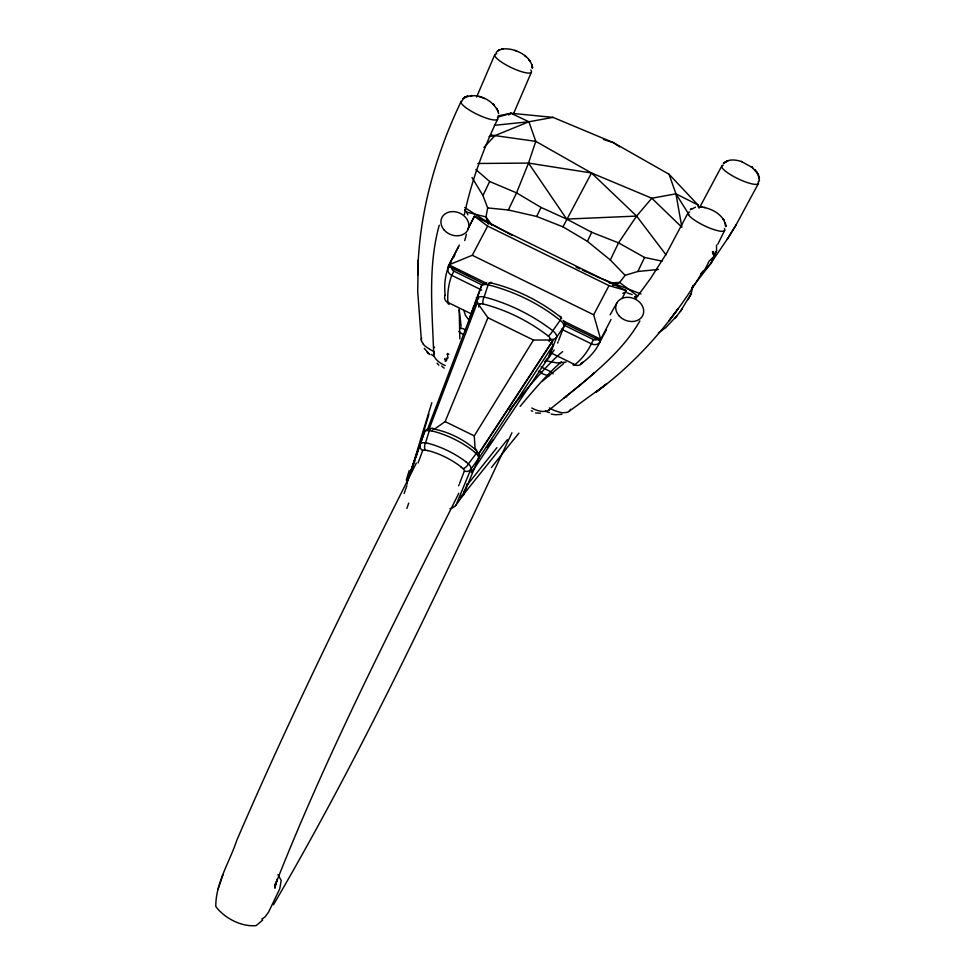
<?xml version="1.0" encoding="UTF-8"?>
<svg xmlns="http://www.w3.org/2000/svg" width="975" height="975" viewBox="0 0 975 975"><rect width="100%" height="100%" fill="white"/><g stroke="black" fill="none" stroke-linecap="round" stroke-linejoin="round"><path stroke-width="1.46" d="M274.962 884.093L274.901 888.225L277.302 878.999L275.364 884.691C328.051 750.494 394.509 622.135 458.811 493.253M418.287 259.923L417.775 274.828C418.567 214.695 435.24 155.598 461.065 101.558M418.251 261.166L417.702 291.33L421.371 340.226M692.872 285.602L691.251 293.658L680.318 311.488M759.379 180.485L758.002 174.013L752.091 167.261M759.391 180.18L759.269 181.07M447.708 353.413L447.598 355.388M472.022 177.511L482.942 195.524L487.658 207.919L485.989 216.925L488.353 224.116M464.38 214.463C471.388 181.411 483.076 149.48 497.677 119.072M411.377 469.84L431.803 402.675M439.25 225.164C427.538 267.235 432.413 311.586 433.704 354.583M464.734 240.52L466.477 234.207M415.984 457.104L428.89 414.253M407.404 481.223L424.393 432.23A9.031 3.985 22.3 0 1 429.341 430.536A5.302 3.035 -80.9 0 1 433.778 429.049L435.752 429.475M411.864 468.061L407.428 481.163M416.337 463.04C353.754 587.498 291.854 712.42 236.754 840.413C229.576 862.095 215.609 883.143 215.792 906.506C224.36 918.072 241.483 927.115 256.169 925.592L262.75 920.022M412.181 466.976L424.393 432.23M418.031 462.991L422.711 450.548A4.595 1.792 27.1 0 1 425.258 450.06A5.289 2.864 -78.8 0 1 425.551 442.857L429.353 430.56L432.425 431.23M700.489 273.987L711.08 263.421L711.848 261.02M558.687 340.324L563.891 326.698A10.311 4.266 31.1 0 0 561.649 321.518C540.296 304.054 514.849 291.598 488.134 284.798L484.124 296.985A10.238 4.302 22.6 0 0 477.153 298.399L468.78 322.25M487.658 207.919L508.353 209.991L516.555 192.867L528.511 163.081L535.787 141.351L528.913 121.765L510.997 113.271L497.933 115.94M469.389 318.703L472.375 309.916M472.875 308.453L473.935 305.504M222.958 874.977L218.181 888.883M488.134 284.798L486.245 284.542A10.311 4.351 22.7 0 0 481.284 286.26L477.128 298.387A5.168 4.753 20.9 0 0 479.676 304.419L478.701 307.015M716.515 245.091L716.564 250.794L711.08 263.421M412.047 468.39L411.292 470.389M412.303 467.72L412.803 466.391M413.558 464.38L413.814 463.722M414.57 461.711L414.826 461.053M427.306 429.878L473.935 307.04L469.133 319.666A6.727 2.62 27.1 0 0 469.45 321.275M481.284 286.26L474.484 304.066M429.305 428.61L477.275 302.786M471.242 472.57L472.241 469.95M549.096 341.579L550.107 338.934A5.168 4.753 20.9 0 0 556.518 337.277L563.891 326.698A5.228 4.802 20.9 0 0 563.136 320.409M473.204 470.157L548.035 358.349L552.837 345.723L477.067 460.968M544.525 361.628A9.384 8.202 64.6 0 0 546.573 360.226L548.864 357.581L556.579 337.313A10.225 4.217 31.1 0 0 552.813 330.72C532.411 315.157 508.999 303.432 484.124 296.985M460.907 466.928L462.954 468.548A4.595 1.792 27.1 0 1 464.38 470.974L459.615 483.368M557.639 343.078L558.175 341.689M481.699 290.062L451.803 275.401L453.826 271.135A3.364 2.73 23 0 1 451.913 267.589M476.617 97.012L494.776 54.698M458.652 485.806L459.14 484.599M513.459 113.88L531.424 72.126M570.521 409.232L570.107 410.122A19.025 8.86 28.5 0 1 566.853 412.474M434.35 429.195L445.136 421.59L487.951 317.74L478.091 303.932M622.842 293.304L625.584 292.073L626.206 290.611L609.009 285.614L593.665 314.791L600.637 339.239L600.015 340.702L564.476 323.273M511.936 432.778C437.263 592.398 362.481 752.554 273.463 904.776M482.942 195.524L489.657 181.508L475.849 169.54M508.353 209.991L536.677 216.462L541.003 207.431L516.555 192.867L489.657 181.508M658.393 269.453L637.869 271.477L625.133 275.316L610.313 259.984L587.401 241.325L562.953 226.834L591.496 172.989L651.812 198.23L681.891 227.272L675.931 193.842L669.057 174.257L613.348 142.618L553.032 117.378L510.997 113.271L498.176 117.049M587.401 241.325L591.727 232.294L618.528 242.86L644.585 257.461L662.208 261.178M610.313 259.984L618.528 242.86L636.614 216.084L651.812 198.23L675.931 193.842L697.954 204.933L699.282 207.602M637.869 271.477L644.585 257.461M704.693 270.294L709.02 261.263L714.797 255.669L713.395 251.44M714.09 255.95L716.564 250.794M721.817 165.945L699.575 207.59M688.118 212.794L666.412 253.61L650.581 278.484L635.834 298.521M717.771 244.298L724.657 230.441M758.416 183.483L735.686 225.627M445.051 294.962L445.087 294.889A155.159 90.529 27.7 0 1 448.207 267.528M688.179 299.642L689.618 296.863M689.812 296.449L691.251 293.658M597.577 338.849A3.364 2.73 23 0 1 593.422 339.568L591.35 343.773A173.331 101.12 27.7 0 1 574.982 364.687L551.692 353.267M616.748 303.201L610.143 314.767M459.274 245.139L448.293 266.309L483.832 283.737M467.561 229.369L474.472 216.218L626.206 290.611L622.062 298.496M458.652 246.59L448.293 266.309L456.129 269.197M469.012 226.882L474.472 216.218L487.622 226.103L609.009 285.614M451.803 275.389A6.727 5.448 23 0 1 448.305 267.577L450.901 262.604M453.509 257.632L454.813 255.158M485.818 282.945L448.902 264.847L472.29 255.279L487.622 226.103M611.008 319.532L600.015 340.702L595.335 337.703M561.429 329.148L591.325 343.809A6.727 5.448 23 0 0 599.93 341.908L606.474 329.513M639.88 320.921C624.999 347.015 601.831 366.929 579.053 385.942L594.409 372.925L592.8 374.303M727.752 238.436L709.434 265.285L691.58 288.271M702.902 271.208C675.273 317.789 639.697 360.141 595.883 392.291L606.621 383.955L568.754 411.523M476.141 453.546A5.302 2.669 -48.6 0 0 475.142 449.292L474.264 435.874L533.471 340.056L551.618 339.982M478.201 454.265L553.142 339.982M477.835 455.252L552.764 340.97M548.864 357.581L554.202 349.952M552.801 330.732L560.235 320.178A5.228 1.84 -54 0 0 559.918 316.485M473.679 451.462L476.214 453.546L468.427 463.832A5.289 2.572 -49.8 0 1 462.93 468.609M668.935 320.933L677.735 309.282L669.557 320.105M658.43 332.816L665.559 327.819L676.882 315.888M625.133 275.316L619.649 282.457L612.727 285.443M674.968 318.398L682.244 308.965M489.036 445.014L490.34 443.345M487.061 447.549L488.378 445.867M490.998 442.504L492.936 440.018M496.933 447.61L466.684 485.684L462.162 496.129L507.329 439.701M496.178 52.455C502.771 43.509 531.082 52.028 532.46 68.079L532.374 66.666L532.46 68.079M483.941 147.432L494.934 135.61L528.913 121.765L553.032 117.378M723.474 163.398C728.349 158.523 736.174 159.693 742.085 161.74M723.572 163.288L727.874 160.68L723.572 163.288L724.047 162.813M462.577 99.182C474.496 90.139 494.898 99.974 498.652 113.6M454.74 506.622L454.935 506.439A9.007 8.495 57.5 0 0 456.044 504.989M463.149 98.609L464.917 97.293L463.04 98.694M563.672 363.517L542.49 381.091M690.312 209.698L695.528 207.175M564.038 398.056L580.576 384.698L549.059 410.036M582.818 362.444L581.88 362.932A10.81 6.118 31.3 0 1 581.575 363.041M508.633 114.916L510.997 113.271M582.745 362.493L582.77 362.481A155.159 90.529 27.7 0 0 600.027 341.957M261.775 919.157L265.054 916.89L268.552 912.161L279.715 888.871L281.214 880.437L277.948 874.697M473.789 306.577L475.288 306.54M634.737 297.009L637.577 295.961L619.649 282.457L609.302 282.982M566.097 362.115L557.005 362.932L546.548 360.884M634.64 296.692L637.577 295.961M566.792 412.425L562.904 412.766A14.905 6.837 27.9 0 1 559.796 412.254L554.702 410.597A19.171 8.47 27.4 0 1 549.388 407.916M561.917 414.314L555.348 414.777L551.18 414.058M489.048 136.646L494.934 135.61L535.787 141.351L591.496 172.989L636.614 216.084L666.047 254.865M494.386 125.324L528.913 121.765M460.127 328.38L461.443 328.368M540.528 413.205L535.519 412.949M636.614 216.084L566.67 219.082L541.003 207.431M470.462 95.684L472.229 95.611L471.352 95.648M477.872 163.483L528.511 163.081L591.496 172.989M701.049 206.932C711.579 208.26 724.523 214.841 725.717 226.529L725.644 225.018L725.717 226.529M490.547 134.867L494.934 135.61M704.011 207.37L705.144 207.602M425.258 450.06L427.708 450.645M436.325 429.597C450.633 432.827 464.003 439.798 475.117 449.329A4.619 1.804 27.1 0 1 476.373 450.889M425.514 442.796L428.183 443.442M464.795 209.662L466.562 212.111L485.989 216.925L492.082 225.359M489.048 282.933A5.168 2.023 27.1 0 1 491.644 283.091C515.178 288.88 537.383 299.703 556.774 314.194M480.736 97.086L478.822 96.525M455.642 268.856L460.078 271.147M641.038 294.011L601.587 278.692M603.354 139.437L613.348 142.618L619.576 146.859M548.84 375.997L541.673 373.498M626.937 292.78L632.19 294.608M481.638 97.403L484.526 98.56M741.353 161.472L752.663 167.724L751.225 166.591L751.81 167.054M516.604 51.041L514.861 50.383M536.677 216.462L562.953 226.834M595.116 275.852L600.283 278.131M588.717 272.976L593.824 275.279M582.38 270.063L587.438 272.391M576.091 267.138L579.857 268.905M472.29 255.279L593.665 314.791M563.733 321.153L600.637 339.239M466.318 274.207L470.06 276.035M453.826 271.135L482.491 285.188M563.501 324.907L593.409 339.568M476.275 297.741L478.762 298.959M487.951 317.74L533.471 340.056M471.132 313.779L447.708 302.299M466.294 330.22L462.869 328.648A6.776 6.106 30.8 0 0 459.725 328.429M541.076 366.88L551.216 371.962A6.764 6.094 30.8 0 1 552.313 372.925L553.081 373.9M445.136 421.59L474.264 435.874M591.727 232.294L566.67 219.082L528.511 163.081M512.107 235.402L483.015 219.277L464.697 207.553M429.865 349.391L425.527 346.454A14.905 6.776 22 0 1 423.442 344.37M463.271 334.547L458.75 331.476M446.221 358.008L447.391 358.824M446.635 360.336L444.6 358.8M557.554 314.779L559.882 316.558A5.155 2.011 27.1 0 1 561.649 318.411M550.095 338.934A5.155 2.011 27.1 0 0 548.048 335.875C528.791 321.092 506.634 310.013 483.1 303.968A5.168 2.023 27.1 0 0 479.724 304.371M466.172 462.065L468.427 463.832A8.982 3.876 32.1 0 1 470.852 469.207L456.068 505.013L463.527 494.642L478.42 458.725A5.277 4.79 10.7 0 0 477.287 452.12M524.623 55.551L526 56.66M712.53 253.707L714.797 255.669L712.372 251.794M426.806 351.756L428.927 353.669L424.271 348.416M427.976 352.816L429.938 354.62M438.823 365.162L437.068 363.188M669.057 174.257L697.954 204.933L698.892 207.748M469.694 321.055L465.526 315.498L463.795 310.379M423.418 344.37L421.59 341.238A19.025 8.775 21.4 0 1 421.675 337.874M675.931 193.842L688.886 214.451M466.562 212.111L467.89 214.829M758.002 174.013L758.672 175.463L758.282 174.61M697.954 204.933L698.758 207.663M448.025 357.996L447.683 356.35M461.114 326.308L459.152 308.929M459.834 338.849L459.201 310.208M481.394 286.297A5.228 4.814 20.9 0 1 487.013 283.043M483.076 304.029A5.216 2.133 -74 0 1 484.148 297.034M488.158 284.834A5.228 2.206 -74.1 0 1 491.68 283.018M552.764 330.744A5.216 1.767 -54 0 1 548.023 335.936M550.729 342.676A5.094 1.987 27.1 0 1 552.898 345.382M474.203 306.674A5.094 1.987 27.1 0 1 475.312 306.369M548.023 358.349A6.727 2.62 27.1 0 1 546.122 359.251M445.209 365.54A14.357 7.3 24.8 0 1 434.314 352.048M444.21 368.087A7.605 3.693 24.9 0 1 441.699 366.039M445.087 361.116A7.605 3.693 24.9 0 1 446.014 361.286M461.833 496.616A6.776 3.254 27.2 0 1 460.054 497.311M491.461 467.549A295.254 20.524 -55.1 0 1 518.932 433.168M466.647 484.1A6.776 3.254 27.3 0 1 466.818 485.087M509.827 409.78A327.076 27.288 -56.3 0 1 562.648 351.609M520.175 406.331A320.324 28.007 -56.5 0 1 561.332 361.883M410.962 472.022A6.776 3.254 27.5 0 1 410.938 471.668M409.22 470.535A295.254 2.279 -72.6 0 1 406.258 480.139M406.904 508.389A327.076 1.962 -71.4 0 1 408.696 503.112M404.15 493.533A320.324 3.193 -71.2 0 1 406.855 485.672M425.49 442.772A8.982 3.937 22.3 0 0 420.262 444.405A5.204 4.79 33.8 0 0 422.687 450.608M424.515 432.278A5.277 4.851 34.2 0 1 429.439 428.963M432.364 428.976A4.619 1.804 27.1 0 1 433.778 429.049M432.339 431.084A46.532 18.147 27.1 0 1 473.838 451.437M476.251 453.533A9.031 3.937 32.1 0 1 478.372 458.689L470.901 469.231A5.204 4.753 8.4 0 1 464.368 471.035M428.135 443.357A45.667 17.806 27.1 0 1 466.269 462.053M427.623 450.499A38.671 15.088 27.1 0 1 461.065 466.891M411.767 470.498A6.374 3.071 20.2 0 1 411.377 469.109M411.742 469.207A5.18 4.704 21.2 0 1 412.949 467.11M463.661 494.739A6.374 3.01 34.4 0 1 461.504 495.41M464.332 490.973A5.18 4.704 21.2 0 1 463.369 494.52M407.233 482.978A9.299 8.726 45.3 0 1 407.501 481.26M407.111 484.112A7.02 6.691 6 0 1 407.197 483.332M454.338 506.342A7.02 6.63 -64.3 0 1 449.95 508.706M448.281 267.552A3.327 1.938 27.7 0 1 451.925 267.162M447.842 302.348A173.331 101.12 27.7 0 1 451.742 275.377M599.308 339.8A3.327 1.938 27.7 0 1 599.966 341.92M582.599 362.334A6.557 5.375 22.9 0 1 575.018 365.052M449.475 303.92A6.898 1.987 -74.7 0 1 447.903 302.226M575.079 364.54A6.898 1.475 -53.3 0 1 573.909 365.272M573.251 365.125A6.898 1.475 -53.3 0 1 573.239 364.418M581.161 363.37A11.31 6.398 31.3 0 1 580.771 363.468M447.513 302.53A6.545 5.363 22.9 0 1 445.258 295.084M550.022 408.781A14.357 7.3 24.8 0 1 531.814 408.001M532.752 411.218A7.605 3.693 24.9 0 1 531.192 410.743M541.759 372.487A148.553 67.884 24.8 0 1 538.48 371.243M434.582 347.612A41.718 15.673 26.1 0 1 433.79 346.759M497.445 117.463A20.292 4.57 25.6 0 1 477.323 114.404A20.292 4.57 25.6 0 1 462.54 100.718M448.914 354.352A30.578 15.259 23.3 0 1 446.977 354.23M434.265 351.561A19.171 8.422 22.7 0 1 429.841 349.416M446.599 359.775A20.865 11.005 23.4 0 1 444.612 359.604M433.339 355.899A11.383 5.704 24.4 0 1 431.498 354.437M724.34 228.589A20.292 4.57 25.6 0 1 704.377 225.725A20.292 4.57 25.6 0 1 689.739 211.977M566.024 396.155A29.64 13.784 27.2 0 1 566.67 396.91M549.486 412.608A11.383 5.704 25.2 0 1 545.232 411.048M530.839 70.029A20.292 4.558 25.6 0 1 511.144 67.531A20.292 4.558 25.6 0 1 496.823 53.759M758.099 181.74A20.292 4.558 25.6 0 1 738.282 178.888A20.292 4.558 25.6 0 1 723.292 165.104M736.088 224.957L727.362 239.082L736.088 224.957M691.823 208.601L691.043 209.101L691.823 208.601M498.322 50.59L499.163 50.115L498.322 50.59M465.014 97.244L464.319 97.646L465.648 96.903L465.014 97.244M499.553 49.932L498.7 50.347L499.553 49.932M467.208 96.318L466.416 96.574L467.939 96.086L467.208 96.318M502.929 48.957L501.942 49.14L502.929 48.957M701.464 206.968L700.367 206.871L702.171 207.041L701.464 206.968M494.313 105.41L492.984 104.106L494.313 105.41M755.247 170.211L754.772 169.687L755.93 170.991L755.247 170.211M529.852 60.791L528.864 59.524L529.852 60.791M757.136 172.624L756.563 171.783L757.514 173.172L757.136 172.624M723.669 219.875L723.182 219.107L724.096 220.557L723.633 219.802M497.14 109.249L496.653 108.383L497.469 109.809L497.14 109.249M498.188 111.564L497.872 110.675L498.188 111.564M725.327 223.531L725.108 222.763L725.522 224.262L725.327 223.519M532.082 65.374L531.875 64.618L532.253 66.007L532.082 65.374M759.123 176.902L759.318 177.779L759.123 176.902M759.367 178.145L759.22 177.243L759.367 178.145M444.308 230.161A14.369 11.651 23 0 0 468.097 229.344A14.369 11.651 23 0 0 452.242 211.612A14.369 11.651 23 0 0 444.308 230.161M619.088 315.827A14.369 11.651 23 0 0 642.903 315.108A14.369 11.651 23 0 0 627.132 297.314A14.369 11.651 23 0 0 619.088 315.827"/></g></svg>
